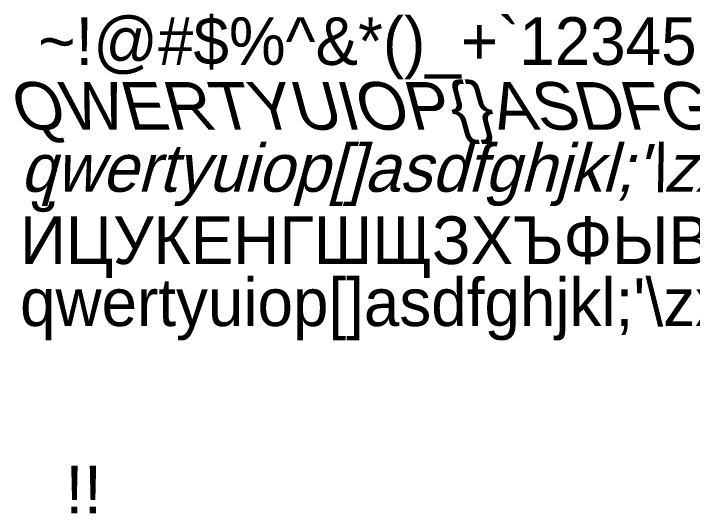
# Model space of a CAD drawing. Extents: x 325 to 23971, y -6917 to 27655.
# Drawn here: x 1052 to 10105, y 4246 to 10909 of the extents above; entities that cross this region are included whole.
import ezdxf

# ---------------------------------------------------------------- set-up
doc = ezdxf.new("R2010")
doc.units = 0
doc.styles.add('qwerty', font='OpenGostTypeB-Regular.ttf')
doc.styles.get("Standard").update_dxf_attribs({"font": 'arial.ttf'})

msp = doc.modelspace()

# ---------------------------------------------------------------- texts
at = {"style": 'qwerty'}
for s, p in [('~!@#$%%%^ &*()_+`1234567890-=', (1382, 10224.5)), ('ЙЦУКЕНГШЩЗХЪФЫВАПРОЛДЖЭ//ЯЧСМИТЬБЮ,', (1139, 7570.3)), ("qwertyuiop[]asdfghjkl;'\\zxcvbnm,./", (1139, 6743.7))]:
    msp.add_text(s, height=635.921, dxfattribs=at).set_placement(p)
for s, oblique, p in [('QWERTYUIOP{}ASDFGHJKL:"||ZXCVBNM<>?', -15, (1139, 9360.5)), ("qwertyuiop[]asdfghjkl;'\\zxcvbnm,./", 15, (1139, 8533.8))]:
    msp.add_text(s, height=635.921, dxfattribs=dict(at, oblique=oblique)).set_placement(p)
msp.add_text('!!', height=635.92).set_placement((1740.4, 4246.1))

doc.saveas('drawing.dxf')
